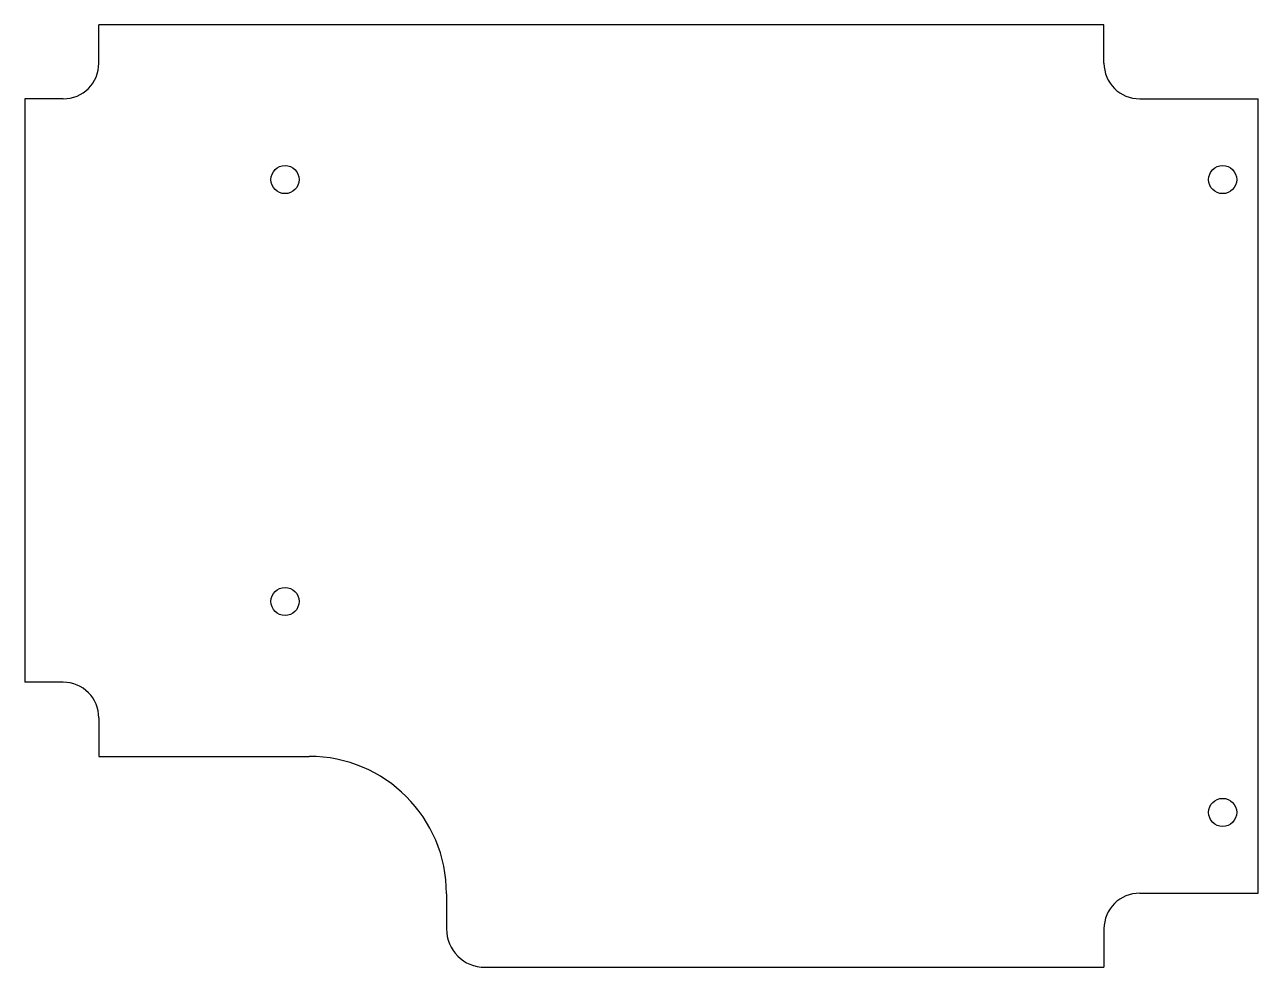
# Model space of a CAD drawing. Header units: millimetres. Extents: x -5 to 108, y -81 to 5.
import ezdxf

# ---------------------------------------------------------------- set-up
doc = ezdxf.new("R2010")
doc.units = ezdxf.units.MM

msp = doc.modelspace()

# ---------------------------------------------------------------- linework, layer by layer
for p, q in [((2.25, 1, -6.6), (2.25, 4.5, -6.6)), ((93.75, 4.5, -6.6), (2.25, 4.5, -6.6)), ((93.75, 1, -6.6), (93.75, 4.5, -6.6)), ((-4.5, -2.25, -6.6), (-4.5, -55.35, -6.6)), ((-1, -2.25, -6.6), (-4.5, -2.25, -6.6)), ((97, -2.25, -6.6), (107.8, -2.25, -6.6)), ((107.8, -74.55, -6.6), (107.8, -2.25, -6.6)), ((-1, -55.35, -6.6), (-4.5, -55.35, -6.6)), ((2.25, -58.6, -6.6), (2.25, -62.1, -6.6)), ((2.25, -62.1, -6.6), (21.4, -62.1, -6.6)), ((33.9, -74.6, -6.6), (33.9, -77.8, -6.6)), ((97, -74.55, -6.6), (107.8, -74.55, -6.6)), ((93.75, -77.8, -6.6), (93.75, -81.3, -6.6)), ((37.4, -81.3, -6.6), (93.75, -81.3, -6.6))]:
    msp.add_line(p, q)
for centre in [(19.2, -9.6, -6.6), (104.55, -9.6, -6.6), (19.2, -48, -6.6), (104.55, -67.2, -6.6)]:
    msp.add_circle(centre, 1.28)
for centre, radius, start, end in [((-1, 1, -6.6), 3.25, 270, 360), ((97, 1, -6.6), 3.25, 180, 270), ((-1, -58.6, -6.6), 3.25, 0, 90), ((21.4, -74.6, -6.6), 12.5, 0, 90), ((97, -77.8, -6.6), 3.25, 90, 180), ((37.4, -77.8, -6.6), 3.5, 180, 270)]:
    msp.add_arc(centre, radius, start, end)

doc.saveas('drawing.dxf')
